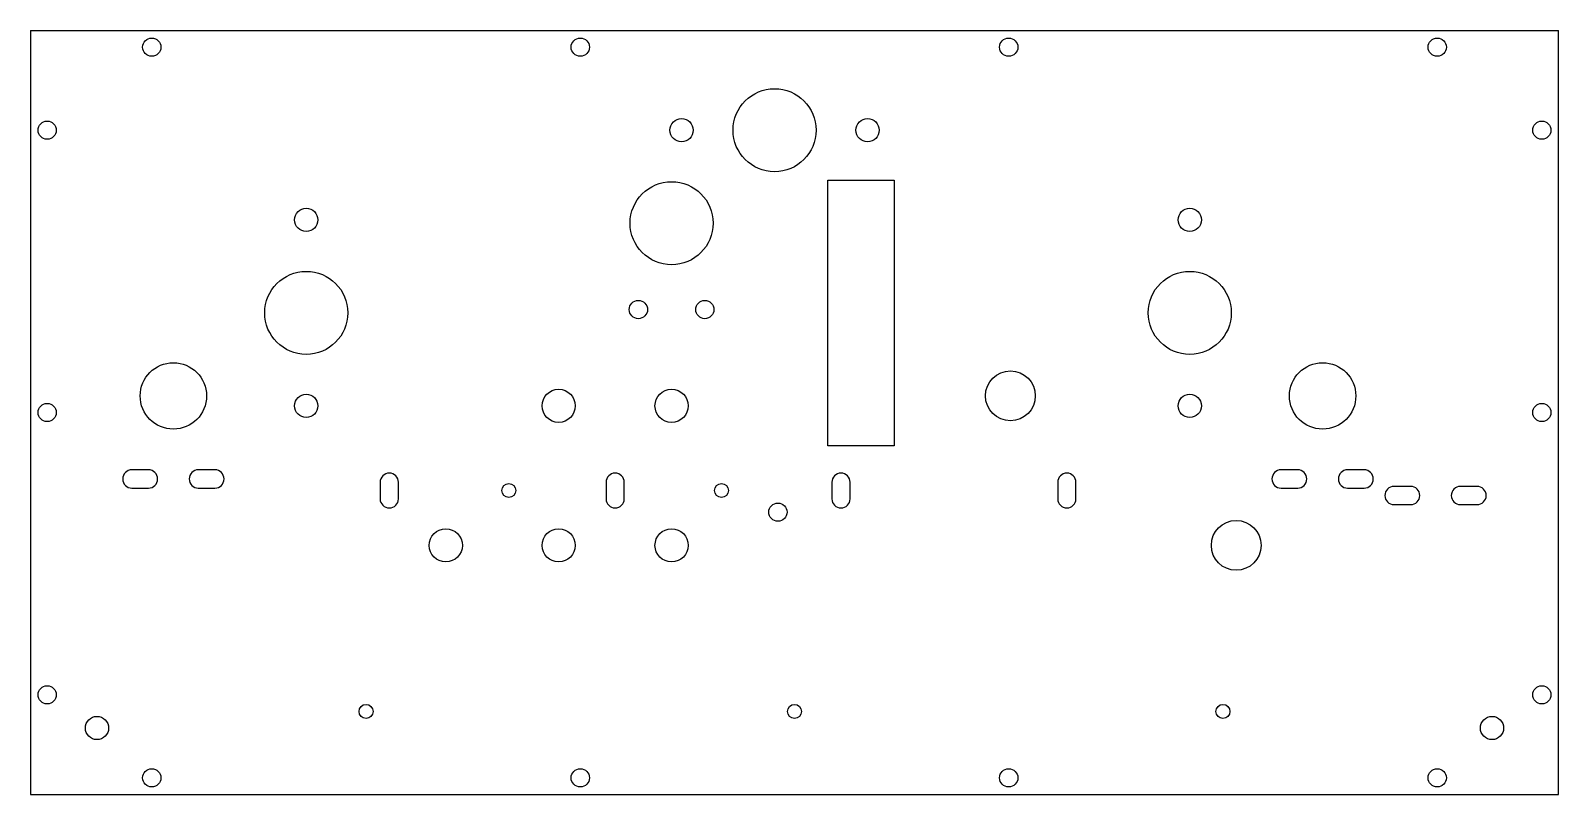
# Model space of a CAD drawing. Header units: millimetres. Extents: x -230 to 230, y -50 to 180.
import ezdxf

# ---------------------------------------------------------------- set-up
doc = ezdxf.new("R2010")
doc.units = ezdxf.units.MM
doc.layers.add('Sketch', color=7, linetype='CONTINUOUS')

msp = doc.modelspace()

# ---------------------------------------------------------------- linework, layer by layer
at = {"layer": 'Sketch'}
for p, q in [((-230, 180), (230, 180)), ((-230, 180), (-230, -50)), ((230, -50), (230, 180)), ((10, 135), (30, 135)), ((10, 55), (10, 135)), ((30, 135), (30, 55)), ((30, 55), (10, 55)), ((-194.5, 47.75), (-199.5, 47.75)), ((-174.5, 47.75), (-179.5, 47.75)), ((151.5, 47.75), (146.5, 47.75)), ((171.5, 47.75), (166.5, 47.75)), ((-199.5, 42.25), (-194.5, 42.25)), ((-179.5, 42.25), (-174.5, 42.25)), ((-124.75, 44), (-124.75, 39)), ((-119.25, 39), (-119.25, 44)), ((-56.75, 44), (-56.75, 39)), ((-51.25, 39), (-51.25, 44)), ((11.25, 44), (11.25, 39)), ((16.75, 39), (16.75, 44)), ((79.25, 44), (79.25, 39)), ((84.75, 39), (84.75, 44)), ((146.5, 42.25), (151.5, 42.25)), ((166.5, 42.25), (171.5, 42.25)), ((185.5, 42.75), (180.5, 42.75)), ((205.5, 42.75), (200.5, 42.75)), ((180.5, 37.25), (185.5, 37.25)), ((200.5, 37.25), (205.5, 37.25)), ((-230, -50), (230, -50))]:
    msp.add_line(p, q, dxfattribs=at)
for centre, radius in [((-193.5, 175), 2.75), ((-64.5, 175), 2.75), ((64.5, 175), 2.75), ((193.5, 175), 2.75), ((-6, 150), 12.5), ((-225, 150), 2.75), ((-34, 150), 3.5), ((22, 150), 3.5), ((225, 150), 2.75), ((-37, 122), 12.5), ((-147, 123), 3.5), ((119, 123), 3.5), ((-147, 95), 12.5), ((119, 95), 12.5), ((-47, 96), 2.75), ((-27, 96), 2.75), ((-187, 70), 10), ((159, 70), 10), ((65, 70), 7.5), ((-147, 67), 3.5), ((-71, 67), 5), ((-37, 67), 5), ((119, 67), 3.5), ((-225, 65), 2.75), ((225, 65), 2.75), ((-86, 41.5), 2.1), ((-22, 41.5), 2.1), ((-5, 35), 2.75), ((133, 25), 7.5), ((-105, 25), 5), ((-71, 25), 5), ((-37, 25), 5), ((-225, -20), 2.75), ((225, -20), 2.75), ((-129, -25), 2.1), ((0, -25), 2.1), ((129, -25), 2.1), ((-210, -30), 3.5), ((210, -30), 3.5), ((-193.5, -45), 2.75), ((-64.5, -45), 2.75), ((64.5, -45), 2.75), ((193.5, -45), 2.75)]:
    msp.add_circle(centre, radius, dxfattribs=at)
for centre, start, end in [((-199.5, 45), 90, -90), ((-194.5, 45), -90, 90), ((-179.5, 45), 90, -90), ((-174.5, 45), -90, 90), ((-122, 44), 0, 180), ((-54, 44), 0, 180), ((14, 44), 0, 180), ((82, 44), 0, 180), ((146.5, 45), 90, -90), ((151.5, 45), -90, 90), ((166.5, 45), 90, -90), ((171.5, 45), -90, 90), ((180.5, 40), 90, -90), ((185.5, 40), -90, 90), ((200.5, 40), 90, -90), ((205.5, 40), -90, 90), ((-122, 39), 180, 0), ((-54, 39), 180, 0), ((14, 39), 180, 0), ((82, 39), 180, 0)]:
    msp.add_arc(centre, 2.75, start, end, dxfattribs=at)

doc.saveas('drawing.dxf')
